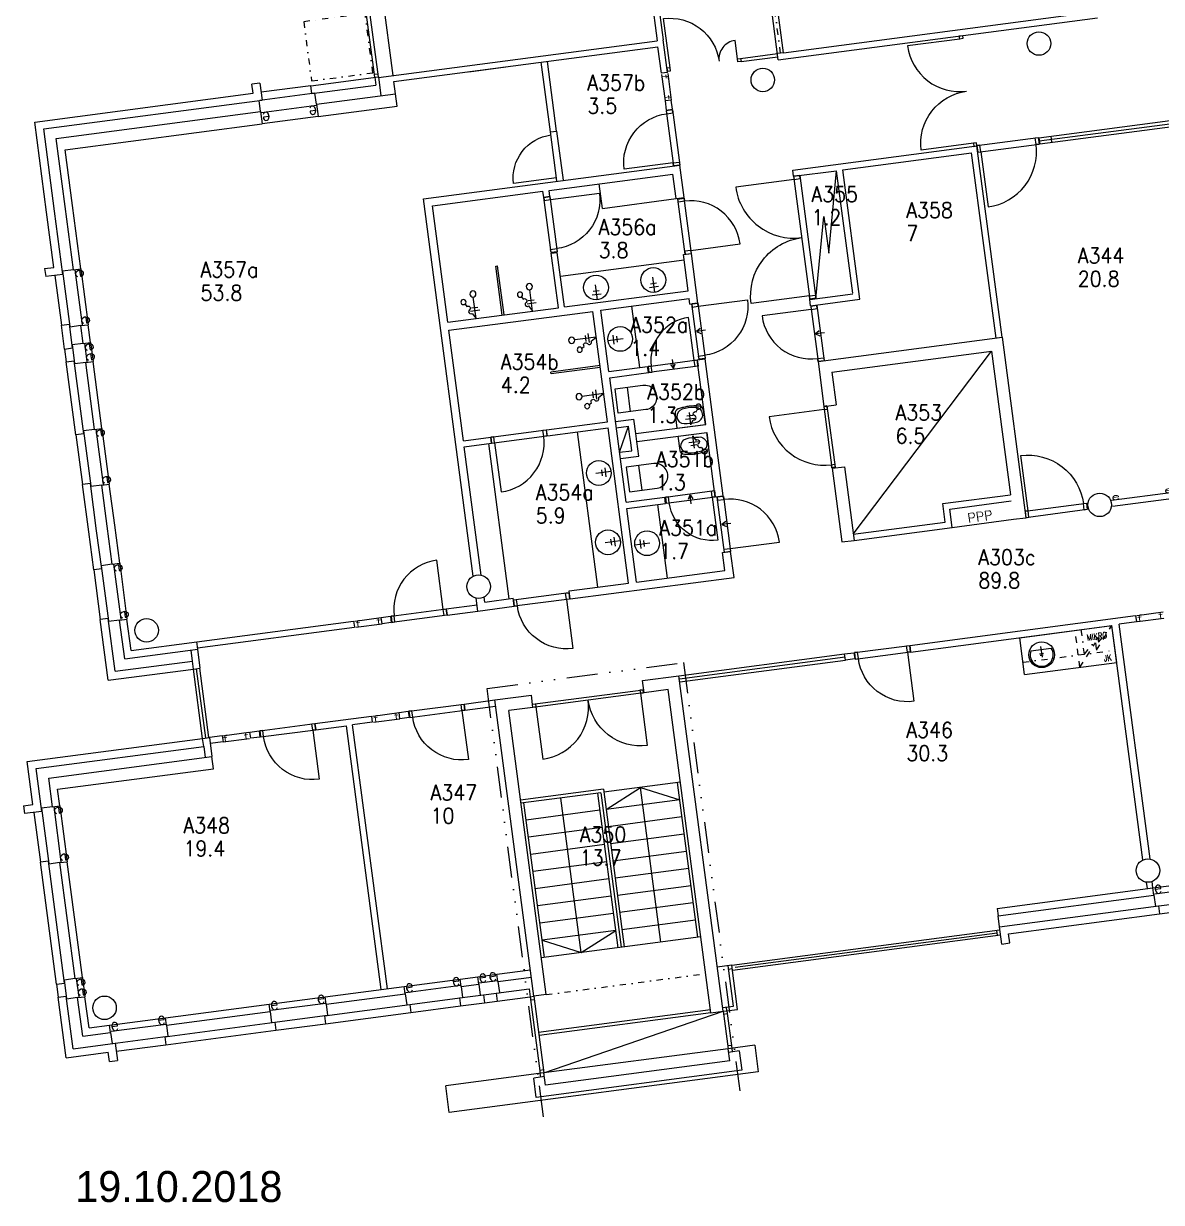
# Model space of a CAD drawing. Extents: x 9164 to 122974, y 9874 to 72490.
# Drawn here: x 9164 to 27545, y 9874 to 28926 of the extents above; entities that cross this region are included whole.
import ezdxf
from ezdxf.enums import TextEntityAlignment as Align

# ---------------------------------------------------------------- set-up
doc = ezdxf.new("R2010")
doc.units = 0
doc.header["$LTSCALE"] = 100
doc.header["$MEASUREMENT"] = 0
for name, pattern in [('KL', [2, 1, -1]), ('PALOALUE', [13, 5, -2, 0, -2, 0, -2, 0, -2]), ('PKL', [3, 1, -1, 0, -1])]:
    doc.linetypes.add(name, pattern=pattern)
doc.layers.get('0').update_dxf_attribs({"linetype": 'CONTINUOUS'})
for name, color, linetype in [('ART1100T0', 7, 'CONTINUOUS'), ('ART1100T3', 7, 'CONTINUOUS'), ('ART1100TB', 7, 'CONTINUOUS'), ('FM_I', 7, 'CONTINUOUS'), ('M00402', 7, 'CONTINUOUS'), ('M06001', 7, 'CONTINUOUS'), ('M06037', 8, 'CONTINUOUS'), ('M06041', 8, 'CONTINUOUS'), ('M06051', 3, 'CONTINUOUS'), ('M06080', 7, 'CONTINUOUS'), ('M06081', 8, 'CONTINUOUS'), ('PALOOS', 1, 'PALOALUE')]:
    doc.layers.add(name, color=color, linetype=linetype)
doc.styles.add('FISO', font='fiso.shx', dxfattribs={"height": 200})
doc.styles.add('S', font='ROMANS.shx', dxfattribs={"width": 0.8})
doc.styles.get("Standard").update_dxf_attribs({"font": 'simplex.shx'})

# ---------------------------------------------------------------- blocks, each defined once
blk = doc.blocks.new('AIOA_SAVE1')
at = {"color": 0, "linetype": 'ByBlock'}
for p, q in [((0, 0), (200, 0)), ((100, 75), (100, -75)), ((150, 50), (150, -50))]:
    blk.add_line(p, q, dxfattribs=at)
blk = doc.blocks.new('AIOA_SAVS1')
at = {"color": 0, "linetype": 'ByBlock'}
blk.add_lwpolyline([(0, 0), (75, -43, 1), (136, -78, -1), (198, -113), (238, -137, 1.000186), (310, -178, 1.000186), (238, -137)], format="xyb", dxfattribs=at)
blk.add_blockref('AIOA_SAVE1', (0, 0), dxfattribs=at)
blk = doc.blocks.new('AIOA_PA11151S')
at = {"color": 0, "linetype": 'ByBlock'}
for points in [[(0, -235), (233.504465, -230.487788, 0.350048), (305.602562, -170.874783, 0.111918), (306.134213, 170.656116, 0.350852), (233.992412, 230.479271), (0, 235)], [(293.550693, -198.63324, 0.875156), (315.531406, -119.392701, 0.094764), (306.134213, 170.656116, 0.350852), (233.992412, 230.479271), (0, 235), (0, -235), (233.504465, -230.487788, 0.23958)], [(58.106337, 107.884253, 0.074902), (57.037671, -92.42681, 0.996701), (292.962329, -92.42681, 0.074902), (291.893663, 107.884253, 0.873578)]]:
    blk.add_lwpolyline(points, format="xyb", close=True, dxfattribs=at)
blk.add_blockref('AIOA_SAVS1', (25, 0), dxfattribs=at)
for tag, p, flags in [('VARKDI', (25, 100), 8), ('VARNRO', (25, 0), 9), ('VARYLE', (25, -100), 9)]:
    blk.add_attdef(tag, p, '', height=75, dxfattribs=dict(at, flags=flags))
blk = doc.blocks.new('AIOA_SASS1')
at = {"color": 0, "linetype": 'ByBlock'}
for p, q in [((125, 75), (125, -75)), ((175, 50), (175, -50))]:
    blk.add_line(p, q, dxfattribs=at)
blk.add_lwpolyline([(255, -147), (214, -124, 1), (153, -88, -1), (92, -53), (0, 0), (350, 0)], format="xyb", dxfattribs=at)
for centre, radius in [((400, 0), 50), ((400, 0), 50), ((291, -168), 41.5), ((291, -168), 41.5)]:
    blk.add_circle(centre, radius, dxfattribs=at)
for tag, p, flags in [('VARKDI', (75, 100), 8), ('VARNRO', (75, 0), 9), ('VARYLE', (75, -100), 9)]:
    blk.add_attdef(tag, p, '', height=75, dxfattribs=dict(at, flags=flags))
blk = doc.blocks.new('AIOA_SAWC1')
at = {"color": 0, "linetype": 'ByBlock'}
blk.add_line((250, -200), (250, 200), dxfattribs=at)
blk.add_lwpolyline([(50, 200), (500, 200, -1), (500, -200), (50, -200)], format="xyb", close=True, dxfattribs=at)
blk.add_lwpolyline([(50, 200), (500, 200, -1), (500, -200), (50, -200)], format="xyb", close=True, dxfattribs=at)
for tag, p, flags in [('VARKDI', (100, -50), 8), ('VARNRO', (100, -150), 9), ('VARYLE', (100, -250), 9)]:
    blk.add_attdef(tag, p, '', height=75, dxfattribs=dict(at, flags=flags))
blk = doc.blocks.new('AIOA_IKK-C')
at = {"layer": 'M06041', "linetype": 'ByBlock'}
for p, q in [((0, 0), (1000, 0)), ((0, -100), (1000, -100))]:
    blk.add_line(p, q, dxfattribs=at)
at = {"layer": 'M06041', "flags": 8}
blk.add_attdef('E', (0, 0), '', height=100, dxfattribs=at)
blk.add_attdef('E', text='', height=100, dxfattribs=at).set_placement((500, 0), align=Align.CENTER)
blk.add_attdef('E', text='', height=100, dxfattribs=at).set_placement((1000, 0), align=Align.RIGHT)
at = {"layer": 'M06051', "width": 0.9, "flags": 8}
for p in [(50, 0), (950, 0)]:
    blk.add_attdef('SARANA', text='', height=50, dxfattribs=at).set_placement(p, align=Align.MIDDLE)
at = {"layer": 'M06051', "width": 0.9}
for tag, p, flags in [('IKKKDI', (50, -700), 8), ('IKKNRO', (50, -850), 8), ('IKKYLE', (50, -1000), 9)]:
    blk.add_attdef(tag, p, '', height=125, dxfattribs=dict(at, flags=flags))
blk = doc.blocks.new('AIOA_IKK-B')
at = {"layer": 'M06041', "linetype": 'ByBlock'}
for p, q in [((0, 100), (1000, 100)), ((0, 0), (1000, 0))]:
    blk.add_line(p, q, dxfattribs=at)
at = {"layer": 'M06041', "flags": 8}
blk.add_attdef('F', (0, 0), '', height=100, dxfattribs=at)
blk.add_attdef('F', text='', height=100, dxfattribs=at).set_placement((500, 0), align=Align.CENTER)
blk.add_attdef('F', text='', height=100, dxfattribs=at).set_placement((1000, 0), align=Align.RIGHT)
at = {"layer": 'M06051', "width": 0.9}
for tag, p, flags in [('IKKYLE', (50, 875), 9), ('IKKNRO', (50, 725), 8), ('IKKKDI', (50, 575), 8)]:
    blk.add_attdef(tag, p, '', height=125, dxfattribs=dict(at, flags=flags))
at = {"layer": 'M06051', "width": 0.9, "flags": 8}
for p in [(50, 0), (950, 0)]:
    blk.add_attdef('SARANA', text='', height=50, dxfattribs=at).set_placement(p, align=Align.MIDDLE)
blk = doc.blocks.new('LAPA')
at = {"color": 0, "linetype": 'ByBlock'}
for p, q in [((-199, -23), (46, 9)), ((-120, 63), (-100, -85)), ((-61, 46), (-48, -53))]:
    blk.add_line(p, q, dxfattribs=at)
blk.add_circle((0, 0), 200, dxfattribs=at)
blk = doc.blocks.new('AIOA_HUONE')
at = {"layer": 'ART1100T0', "width": 0.9}
blk.add_attdef('HNENUM', (56, 73), '', height=250, dxfattribs=at)
at = {"layer": 'ART1100T3', "width": 0.9}
blk.add_attdef('HNEALA', (56, -302), '', height=250, dxfattribs=at)

msp = doc.modelspace()

# ---------------------------------------------------------------- linework, layer by layer
at = {"layer": 'M00402'}
for p, q in [((22567, 20673), (24800, 23630)), ((18791, 21997), (18938, 22420)), ((24166, 20783), (25157, 20914)), ((17570, 11967), (20465, 12963))]:
    msp.add_line(p, q, dxfattribs=at)
msp.add_lwpolyline([(21965, 24477), (22092, 25810), (22170, 25215), (22297, 26548)], dxfattribs=at)
at = {"layer": 'M06001'}
for p, q in [((19268, 29639), (19399, 28648)), ((19367, 29653), (19498, 28661)), ((21441, 28453), (21299, 29539)), ((21355, 28341), (21199, 29526)), ((21355, 28341), (26511, 29020)), ((21441, 28453), (26250, 29086)), ((14897, 28055), (19399, 28648)), ((19567, 28136), (19498, 28661)), ((15148, 27988), (19412, 28549)), ((19468, 28123), (19412, 28549)), ((21441, 28453), (21342, 28440)), ((17676, 27176), (17528, 28301)), ((17775, 27189), (17627, 28314)), ((13805, 27922), (14896, 28065)), ((14837, 28058), (14854, 27929)), ((14896, 28065), (14937, 27758)), ((19567, 28136), (19468, 28123)), ((12983, 27965), (12854, 27948)), ((12874, 27799), (12854, 27948)), ((12983, 27965), (13019, 27687)), ((13822, 27793), (13805, 27922)), ((13822, 27793), (14854, 27929)), ((15174, 27789), (15148, 27988)), ((9344, 27334), (12874, 27799)), ((9490, 27223), (13019, 27687)), ((12993, 27502), (12970, 27681)), ((13896, 27621), (13872, 27799)), ((13896, 27621), (15174, 27789)), ((9692, 27068), (12993, 27502)), ((12993, 27502), (13019, 27304)), ((13896, 27621), (13922, 27423)), ((17676, 27176), (17775, 27189)), ((21590, 26556), (24565, 26948)), ((24972, 23855), (24565, 26948)), ((22397, 26562), (24479, 26836)), ((24873, 23841), (24479, 26836)), ((15625, 26094), (19764, 26639)), ((17654, 26230), (19652, 26493)), ((19704, 26096), (19652, 26493)), ((19833, 26113), (19764, 26639)), ((21603, 26457), (21590, 26556)), ((21603, 26457), (22297, 26548)), ((22558, 24566), (22297, 26548)), ((22672, 24470), (22397, 26562)), ((15771, 25982), (17555, 26217)), ((17568, 26117), (17555, 26217)), ((17568, 26117), (17667, 26131)), ((17667, 26131), (17654, 26230)), ((19704, 26096), (19833, 26113)), ((16428, 19995), (15625, 26094)), ((16019, 24098), (15771, 25982)), ((9799, 24873), (9665, 25894)), ((17687, 25215), (17786, 25228)), ((17803, 24333), (17687, 25215)), ((17902, 24346), (17786, 25228)), ((19823, 25194), (19952, 25211)), ((19900, 24609), (19823, 25194)), ((20058, 24408), (19952, 25211)), ((9505, 24965), (9653, 24985)), ((9505, 24965), (9522, 24836)), ((9971, 24946), (10090, 24962)), ((9799, 24873), (9522, 24836)), ((9971, 24946), (9793, 24922)), ((17902, 24346), (19900, 24609)), ((18489, 24292), (19917, 24480)), ((19929, 24391), (19917, 24480)), ((19929, 24391), (20058, 24408)), ((21866, 24464), (22560, 24556)), ((21879, 24365), (21866, 24464)), ((21879, 24365), (22672, 24470)), ((16019, 24098), (17803, 24333)), ((16035, 23969), (18360, 24275)), ((18595, 22491), (18360, 24275)), ((18620, 23301), (18489, 24292)), ((9776, 24053), (9905, 24070)), ((9827, 23666), (9776, 24053)), ((9956, 23683), (9905, 24070)), ((10090, 24044), (9911, 24020)), ((10090, 24044), (10209, 24059)), ((10128, 23756), (10090, 24044)), ((10247, 23772), (10209, 24059)), ((16270, 22184), (16035, 23969)), ((21998, 23463), (24972, 23855)), ((24972, 23855), (25356, 20940)), ((9827, 23666), (9956, 23683)), ((10128, 23756), (9949, 23733)), ((10128, 23756), (10247, 23772)), ((22222, 23291), (24800, 23630)), ((24800, 23630), (25105, 21310)), ((9854, 23458), (9983, 23475)), ((10010, 22278), (9854, 23458)), ((10139, 22295), (9983, 23475)), ((10168, 23449), (9990, 23425)), ((10168, 23449), (10287, 23464)), ((10310, 22368), (10168, 23449)), ((10429, 22384), (10287, 23464)), ((20048, 23489), (20176, 23506)), ((20185, 22448), (20048, 23489)), ((20467, 21295), (20176, 23506)), ((21998, 23463), (22093, 22739)), ((18620, 23301), (19244, 23383)), ((18633, 23202), (19258, 23284)), ((19258, 23284), (19244, 23383)), ((22222, 23291), (22291, 22765)), ((18898, 21189), (18633, 23202)), ((22093, 22739), (22291, 22765)), ((17614, 22361), (18595, 22491)), ((18726, 22493), (19024, 22532)), ((10139, 22295), (10010, 22278)), ((10310, 22368), (10132, 22345)), ((10310, 22368), (10429, 22384)), ((17627, 22262), (17614, 22361)), ((17627, 22262), (18608, 22391)), ((18939, 19883), (18608, 22391)), ((18739, 22393), (18938, 22420)), ((19054, 22299), (20185, 22448)), ((19071, 22170), (19054, 22299)), ((19071, 22170), (20202, 22319)), ((20339, 21278), (20202, 22319)), ((16270, 22184), (16712, 22243)), ((16283, 22085), (16725, 22143)), ((16725, 22143), (16712, 22243)), ((16556, 20012), (16283, 22085)), ((18791, 21997), (18990, 22023)), ((18805, 21898), (19102, 21937)), ((22225, 21738), (22423, 21764)), ((22225, 21738), (22381, 20548)), ((22423, 21764), (22580, 20574)), ((10244, 21492), (10115, 21475)), ((10429, 21466), (10251, 21442)), ((10429, 21466), (10548, 21482)), ((18898, 21189), (18897, 21192)), ((18898, 21189), (19522, 21271)), ((18911, 21090), (19536, 21172)), ((19536, 21172), (19522, 21271)), ((20339, 21278), (20467, 21295)), ((24015, 21167), (25105, 21310)), ((24054, 20869), (24015, 21167)), ((24127, 21080), (25118, 21211)), ((19068, 19900), (18911, 21090)), ((24166, 20783), (24127, 21080)), ((22567, 20673), (24054, 20869)), ((22580, 20574), (24166, 20783)), ((25157, 20914), (25356, 20940)), ((20457, 20375), (20586, 20392)), ((20641, 19976), (20586, 20392)), ((22381, 20548), (22580, 20574)), ((10598, 20187), (10717, 20203)), ((20495, 20088), (20457, 20375)), ((10426, 20114), (10297, 20097)), ((10598, 20187), (10419, 20163)), ((19068, 19900), (20495, 20088)), ((17977, 19756), (18939, 19883)), ((17994, 19628), (20641, 19976)), ((16502, 19431), (16474, 19641)), ((16614, 19577), (16603, 19658)), ((16614, 19577), (17075, 19638)), ((17092, 19509), (17075, 19638)), ((17994, 19628), (17977, 19756)), ((15993, 19465), (16489, 19530)), ((16006, 19366), (15993, 19465)), ((16502, 19431), (17092, 19509)), ((10531, 19311), (10403, 19294)), ((10532, 18312), (10403, 19294)), ((10644, 18458), (10531, 19311)), ((10716, 19285), (10538, 19261)), ((10716, 19285), (10835, 19300)), ((10799, 18660), (10716, 19285)), ((10902, 18795), (10835, 19300)), ((11963, 18934), (14496, 19268)), ((14496, 19268), (14509, 19169)), ((16006, 19366), (16502, 19431)), ((23479, 18877), (27127, 19357)), ((27140, 19258), (26863, 19222)), ((27127, 19357), (27140, 19258)), ((11976, 18835), (14509, 19169)), ((23493, 18768), (26745, 19196)), ((27243, 15412), (26745, 19196)), ((27362, 15428), (26863, 19222)), ((10902, 18795), (11963, 18934)), ((11978, 18815), (11963, 18934)), ((23493, 18768), (23479, 18877)), ((10799, 18660), (11978, 18815)), ((11893, 18623), (11869, 18801)), ((12019, 18508), (11978, 18815)), ((10532, 18312), (11910, 18494)), ((10644, 18458), (11893, 18623)), ((11910, 18494), (11893, 18623)), ((11910, 18494), (12019, 18508)), ((19161, 18309), (19751, 18386)), ((19187, 18110), (19161, 18309)), ((20465, 12963), (19751, 18386)), ((19579, 18162), (19187, 18110)), ((20267, 12937), (19579, 18162)), ((16281, 17929), (16777, 17995)), ((16294, 17830), (16281, 17929)), ((16777, 17995), (17367, 18072)), ((17407, 13206), (16777, 17995)), ((17393, 17874), (17367, 18072)), ((13872, 17612), (14784, 17732)), ((14784, 17732), (14797, 17633)), ((16294, 17830), (16790, 17896)), ((17393, 17874), (17001, 17822)), ((17605, 13232), (17001, 17822)), ((13885, 17513), (13872, 17612)), ((13885, 17513), (14380, 17578)), ((14942, 13315), (14380, 17578)), ((14797, 17633), (14480, 17591)), ((15041, 13328), (14480, 17591)), ((9222, 17000), (12057, 17373)), ((12057, 17373), (12166, 17388)), ((12074, 17244), (12057, 17373)), ((12375, 17415), (12166, 17388)), ((12166, 17388), (12207, 17080)), ((12375, 17415), (12388, 17316)), ((9368, 16888), (12074, 17244)), ((12074, 17244), (12098, 17066)), ((12388, 17316), (12179, 17289)), ((9313, 16306), (9222, 17000)), ((9570, 16733), (12207, 17080)), ((12233, 16882), (12207, 17080)), ((9459, 16194), (9368, 16888)), ((9715, 16551), (12233, 16882)), ((9631, 16267), (9570, 16733)), ((9750, 16283), (9715, 16551)), ((9164, 16286), (9313, 16306)), ((9164, 16286), (9181, 16158)), ((9459, 16194), (9181, 16158)), ((9631, 16267), (9453, 16244)), ((9631, 16267), (9750, 16283)), ((9565, 15391), (9436, 15374)), ((9696, 13401), (9436, 15374)), ((9825, 13418), (9565, 15391)), ((9750, 15365), (9571, 15341)), ((9750, 15365), (9869, 15381)), ((9996, 13491), (9750, 15365)), ((10115, 13507), (9869, 15381)), ((27409, 14957), (27395, 15061)), ((24891, 14625), (27409, 14957)), ((27320, 14945), (27306, 15049)), ((27425, 14838), (27409, 14957)), ((24907, 14506), (27425, 14838)), ((27425, 14838), (27448, 14659)), ((24891, 14625), (24907, 14506)), ((24930, 14328), (24907, 14506)), ((24930, 14328), (27498, 14666)), ((25076, 14216), (27515, 14537)), ((27498, 14666), (27515, 14537)), ((24967, 14050), (24930, 14328)), ((25095, 14067), (25076, 14216)), ((24967, 14050), (25095, 14067)), ((16811, 13561), (17351, 13632)), ((16826, 13442), (16811, 13561)), ((20604, 13708), (20371, 13677)), ((20631, 13045), (20544, 13700)), ((20612, 13648), (20552, 13640)), ((20698, 12994), (20604, 13708)), ((9696, 13401), (9825, 13418)), ((9996, 13491), (9818, 13468)), ((9996, 13491), (10115, 13507)), ((14035, 13196), (15314, 13364)), ((15329, 13245), (15314, 13364)), ((16216, 13483), (16503, 13521)), ((16231, 13364), (16216, 13483)), ((16231, 13364), (16519, 13402)), ((16231, 13364), (16255, 13185)), ((16519, 13402), (16503, 13521)), ((16519, 13402), (16542, 13223)), ((16826, 13442), (17367, 13513)), ((16826, 13442), (16850, 13264)), ((9723, 13193), (9852, 13210)), ((9852, 12211), (9723, 13193)), ((9964, 12357), (9852, 13210)), ((10037, 13184), (9858, 13160)), ((10037, 13184), (10156, 13199)), ((10119, 12559), (10037, 13184)), ((10222, 12694), (10156, 13199)), ((14050, 13077), (14035, 13196)), ((14050, 13077), (15329, 13245)), ((15329, 13245), (15353, 13067)), ((16205, 13179), (16592, 13230)), ((16205, 13179), (16222, 13050)), ((16592, 13230), (16609, 13101)), ((16800, 13257), (17331, 13327)), ((16800, 13257), (16817, 13128)), ((16817, 13128), (17348, 13198)), ((17331, 13327), (17348, 13198)), ((17348, 13198), (17407, 13206)), ((17605, 13232), (17407, 13206)), ((11457, 12856), (13132, 13077)), ((11472, 12737), (13148, 12958)), ((13148, 12958), (13132, 13077)), ((13148, 12958), (13172, 12779)), ((14024, 12892), (15402, 13073)), ((14050, 13077), (14074, 12898)), ((15402, 13073), (15419, 12944)), ((16222, 13050), (16609, 13101)), ((20267, 12937), (20465, 12963)), ((20457, 13023), (20631, 13045)), ((20465, 12963), (20698, 12994)), ((20524, 12971), (20517, 13030)), ((11446, 12552), (13221, 12786)), ((11472, 12737), (11457, 12856)), ((13221, 12786), (13238, 12657)), ((14024, 12892), (14041, 12763)), ((14041, 12763), (15419, 12944)), ((10119, 12559), (10570, 12619)), ((10222, 12694), (10555, 12738)), ((10570, 12619), (10555, 12738)), ((10570, 12619), (10594, 12440)), ((11463, 12423), (13238, 12657)), ((11472, 12737), (11496, 12559)), ((9964, 12357), (10643, 12447)), ((10643, 12447), (10680, 12169)), ((11446, 12552), (11463, 12423)), ((20976, 12415), (20545, 12358)), ((20976, 12415), (21033, 11984)), ((9852, 12211), (10531, 12301)), ((10551, 12152), (10531, 12301)), ((20545, 12358), (17570, 11967)), ((20571, 12160), (20545, 12358)), ((20726, 12322), (20552, 12299)), ((20604, 12366), (20612, 12307)), ((20726, 12322), (20767, 12009)), ((10551, 12152), (10680, 12169)), ((20767, 12009), (17446, 11572)), ((20571, 12160), (17596, 11768)), ((17570, 11967), (15984, 11758)), ((21033, 11984), (16041, 11327)), ((17578, 11907), (17405, 11884)), ((17446, 11572), (17405, 11884)), ((17519, 11899), (17511, 11959)), ((17596, 11768), (17570, 11967)), ((16041, 11327), (15984, 11758))]:
    msp.add_line(p, q, dxfattribs=at)
for points in [[(13922, 27423), (15201, 27591), (15174, 27789)], [(9653, 24985), (9536, 25877), (9344, 27334)], [(10090, 24962), (9956, 25983), (9837, 26885), (13019, 27304)], [(9665, 25894), (9490, 27223)], [(9971, 24946), (9837, 25967), (9692, 27068)], [(19054, 22299), (19054, 22299), (19024, 22532)], [(18990, 22023), (18972, 22157), (18955, 22286), (18938, 22420)], [(19102, 21937), (19071, 22170)], [(10297, 20097), (10216, 20712), (10115, 21475)], [(10345, 20729), (10244, 21492)], [(10598, 20187), (10517, 20802), (10429, 21466)], [(10717, 20203), (10636, 20817), (10548, 21482)], [(10426, 20114), (10345, 20729)]]:
    msp.add_lwpolyline(points, dxfattribs=at)
for centre in [(25567, 28603), (21106, 28015), (26549, 21147), (16515, 19826), (11152, 19120), (27327, 15238), (10472, 13019)]:
    msp.add_circle(centre, 190, dxfattribs=at)
at = {"layer": 'M06037'}
for p, q in [((19776, 16665), (18537, 16502)), ((19460, 14081), (19131, 16580)), ((20055, 14160), (19726, 16658)), ((18530, 16551), (17192, 16375)), ((18487, 16495), (17198, 16325)), ((18172, 13912), (17843, 16410)), ((18437, 16489), (18766, 13990)), ((18487, 16495), (18816, 13997)), ((18530, 16551), (18866, 14003)), ((17577, 13833), (17248, 16332)), ((18474, 16211), (17284, 16054)), ((19763, 16381), (18573, 16224)), ((19799, 16103), (18610, 15946)), ((18511, 15933), (17321, 15777)), ((19836, 15825), (18646, 15669)), ((18547, 15656), (17357, 15499)), ((19873, 15548), (18683, 15391)), ((18584, 15378), (17394, 15222)), ((19909, 15270), (18719, 15114)), ((18620, 15101), (17430, 14944)), ((19946, 14993), (18756, 14836)), ((18657, 14823), (17467, 14666)), ((19982, 14715), (18792, 14558)), ((18693, 14545), (17504, 14389)), ((20019, 14437), (18829, 14281)), ((20105, 14166), (17527, 13827)), ((18730, 14268), (17540, 14111)), ((20260, 12987), (17484, 12621)), ((20267, 12937), (17491, 12571))]:
    msp.add_line(p, q, dxfattribs=at)
for points in [[(18573, 16224), (19131, 16580), (19763, 16381)], [(17540, 14111), (18172, 13912), (18730, 14268)]]:
    msp.add_lwpolyline(points, dxfattribs=at)
at = {"layer": 'M06041'}
for p, q in [((14837, 28058), (11479, 53559)), ((14896, 28065), (11539, 53567)), ((15135, 28087), (11777, 53599)), ((20747, 28362), (21342, 28440)), ((20754, 28312), (21349, 28390)), ((14830, 28107), (14890, 28115)), ((13805, 27922), (13002, 27816)), ((25566, 27080), (31663, 27882)), ((25573, 27030), (31620, 27826)), ((25579, 26980), (31577, 27770)), ((13922, 27423), (13019, 27304)), ((25777, 27007), (25764, 27106)), ((10090, 24962), (10209, 24059)), ((9670, 24856), (9776, 24053)), ((9827, 23666), (9854, 23458)), ((10247, 23772), (10287, 23464)), ((10429, 22384), (10548, 21482)), ((10010, 22278), (10115, 21475)), ((10717, 20203), (10835, 19300)), ((10297, 20097), (10403, 19294)), ((19751, 18386), (22428, 18739)), ((19758, 18337), (22434, 18689)), ((12057, 17373), (11910, 18494)), ((12107, 17380), (11959, 18500)), ((12157, 17386), (12009, 18507)), ((19764, 18287), (22441, 18640)), ((9750, 16283), (9869, 15381)), ((9330, 16177), (9436, 15374)), ((27409, 14957), (28311, 15075)), ((27515, 14537), (28318, 14642)), ((20604, 13708), (24937, 14278)), ((20614, 13628), (24947, 14199)), ((20659, 13674), (24892, 14232)), ((24897, 14192), (24887, 14271)), ((16503, 13521), (16811, 13561)), ((9696, 13401), (9723, 13193)), ((10115, 13507), (10156, 13199)), ((15314, 13364), (16216, 13483)), ((13132, 13077), (14035, 13196)), ((17348, 13198), (17511, 11959)), ((17354, 13149), (17414, 13156)), ((17407, 13206), (17570, 11967)), ((15419, 12944), (16222, 13050)), ((16609, 13101), (16817, 13128)), ((20465, 12963), (20545, 12358)), ((20524, 12971), (20604, 12366)), ((10555, 12738), (11457, 12856)), ((20531, 12921), (20471, 12913)), ((13238, 12657), (14041, 12763)), ((10660, 12318), (11463, 12423)), ((20538, 12408), (20598, 12416)), ((17564, 12016), (17504, 12008))]:
    msp.add_line(p, q, dxfattribs=at)
at = {"layer": 'M06041', "linetype": 'PKL'}
for p, q in [((21392, 28447), (21249, 29532)), ((17605, 13232), (20183, 13571))]:
    msp.add_line(p, q, dxfattribs=at)
msp.add_lwpolyline([(14681, 29086), (13690, 28956), (13816, 27999), (14807, 28129)], close=True, dxfattribs=at)
at = {"layer": 'M06041'}
msp.add_lwpolyline([(25566, 27080), (25579, 26980)], dxfattribs=at)
at = {"layer": 'M06051', "linetype": 'ByBlock'}
for p, q in [((24280, 28726), (24330, 28732)), ((24280, 28726), (24330, 28732)), ((24287, 28676), (24280, 28726)), ((24336, 28683), (24287, 28676)), ((24330, 28732), (24336, 28683)), ((19607, 28212), (19558, 28205)), ((19558, 28205), (19564, 28155)), ((19558, 28205), (19564, 28155)), ((19614, 28162), (19607, 28212)), ((20698, 28355), (20747, 28362)), ((20704, 28306), (20698, 28355)), ((20754, 28312), (20704, 28306)), ((20747, 28362), (20754, 28312)), ((20747, 28362), (20754, 28312)), ((19564, 28155), (19614, 28162)), ((19547, 27518), (19665, 26625)), ((19646, 27531), (19764, 26639)), ((17780, 26382), (17676, 27176)), ((17775, 27189), (17880, 26395)), ((24564, 26953), (25555, 27083)), ((25506, 27077), (25555, 27083)), ((25520, 26973), (25506, 27077)), ((25555, 27083), (25569, 26979)), ((24558, 26997), (24509, 26991)), ((24509, 26991), (24515, 26941)), ((24515, 26941), (24565, 26948)), ((24515, 26941), (24565, 26948)), ((24565, 26948), (24558, 26997)), ((24614, 26959), (24564, 26953)), ((24564, 26953), (24578, 26849)), ((24578, 26849), (25569, 26979)), ((24627, 26855), (24614, 26959)), ((25569, 26979), (25520, 26973)), ((24578, 26849), (24627, 26855)), ((21603, 26457), (21864, 24474)), ((21703, 26470), (21964, 24487)), ((17686, 25225), (17568, 26117)), ((17667, 26131), (17785, 25238)), ((19952, 25211), (19834, 26103)), ((19853, 25198), (19735, 26090)), ((20076, 23502), (19958, 24395)), ((20058, 24408), (20175, 23515)), ((21880, 24355), (21998, 23463)), ((21979, 24368), (22097, 23476)), ((19254, 23384), (20048, 23489)), ((20061, 23389), (19267, 23285)), ((22142, 22746), (22093, 22739)), ((22093, 22739), (22223, 21748)), ((22093, 22739), (22099, 22690)), ((22099, 22690), (22149, 22696)), ((22142, 22746), (22273, 21754)), ((22149, 22696), (22142, 22746)), ((16712, 22243), (17604, 22360)), ((16725, 22143), (17617, 22261)), ((22217, 21797), (22266, 21804)), ((22223, 21748), (22217, 21797)), ((22273, 21754), (22223, 21748)), ((22266, 21804), (22273, 21754)), ((19532, 21272), (20326, 21377)), ((19545, 21173), (20339, 21278)), ((20487, 20379), (20370, 21272)), ((20469, 21285), (20586, 20392)), ((25342, 21044), (26333, 21174)), ((26284, 21168), (26333, 21174)), ((26298, 21064), (26284, 21168)), ((26333, 21174), (26347, 21070)), ((25392, 21050), (25342, 21044)), ((25342, 21044), (25356, 20940)), ((26347, 21070), (25356, 20940)), ((25405, 20946), (25392, 21050)), ((26347, 21070), (26298, 21064)), ((25356, 20940), (25405, 20946)), ((17971, 19725), (17079, 19608)), ((17984, 19626), (17092, 19509)), ((15101, 19347), (15993, 19465)), ((16006, 19366), (15114, 19248)), ((22587, 18760), (23479, 18877)), ((23429, 18871), (23479, 18877)), ((23443, 18766), (23429, 18871)), ((23479, 18877), (23493, 18773)), ((22636, 18766), (22587, 18760)), ((22587, 18760), (22600, 18655)), ((22600, 18655), (23493, 18773)), ((22650, 18662), (22636, 18766)), ((23493, 18773), (23443, 18766)), ((22600, 18655), (22650, 18662)), ((17386, 17924), (19171, 18159)), ((19177, 18109), (17393, 17874)), ((19171, 18159), (19121, 18152)), ((19121, 18152), (19128, 18102)), ((19128, 18102), (19177, 18109)), ((19177, 18109), (19171, 18159)), ((15389, 17812), (16281, 17929)), ((17386, 17924), (17436, 17930)), ((17393, 17874), (17386, 17924)), ((17436, 17930), (17442, 17881)), ((15402, 17713), (16294, 17830)), ((17442, 17881), (17393, 17874)), ((12979, 17495), (13872, 17612)), ((12992, 17396), (13885, 17513))]:
    msp.add_line(p, q, dxfattribs=at)
at = {"layer": 'M06051'}
for p, q in [((19626, 27689), (19526, 27676)), ((19526, 27676), (19546, 27528)), ((19645, 27541), (19626, 27689)), ((19546, 27528), (19645, 27541)), ((20095, 24000), (20033, 23951)), ((20178, 23970), (20033, 23951)), ((20033, 23951), (20106, 23919)), ((22017, 23960), (21955, 23911)), ((22100, 23930), (21955, 23911)), ((21955, 23911), (22027, 23880)), ((19643, 23498), (19662, 23353)), ((19617, 23416), (19662, 23353)), ((19662, 23353), (19689, 23425)), ((19904, 21237), (19931, 21309)), ((19950, 21164), (19931, 21309)), ((19931, 21309), (19976, 21246)), ((20506, 20877), (20444, 20828)), ((20589, 20847), (20444, 20828)), ((20444, 20828), (20517, 20796)), ((14942, 19327), (15091, 19346)), ((14955, 19227), (14942, 19327)), ((15104, 19247), (14955, 19227)), ((15091, 19346), (15104, 19247)), ((22428, 18739), (22577, 18758)), ((22441, 18640), (22428, 18739)), ((22577, 18758), (22590, 18659)), ((22590, 18659), (22441, 18640)), ((15230, 17791), (15379, 17811)), ((15243, 17692), (15230, 17791)), ((15379, 17811), (15392, 17711)), ((15392, 17711), (15243, 17692)), ((12821, 17474), (12969, 17493)), ((12834, 17375), (12821, 17474)), ((12983, 17394), (12834, 17375)), ((12969, 17493), (12983, 17394))]:
    msp.add_line(p, q, dxfattribs=at)
at = {"layer": 'M06051', "linetype": 'ByBlock'}
for points in [[(19607, 28212), (19503, 29005, -0.414214), (20400, 28316, -0.671351)], [(20698, 28355), (20659, 28653, 0.414214), (20400, 28316, 0.671351)], [(24287, 28676), (23444, 28565, 0.414214), (24398, 27834, 0.671351)], [(24509, 26991), (23666, 26880, -0.414214), (24398, 27834, -0.671351)], [(19658, 26675), (18865, 26571, -0.414214), (19554, 27468, -0.671351)], [(17774, 26432), (17080, 26341, -0.414214), (17683, 27126, -0.671351)], [(24627, 26855), (24745, 25963, 0.414214), (25520, 26973, 0.671351)], [(21610, 26408), (20668, 26284, 0.414214), (21734, 25466, 0.671351)], [(17674, 26081), (18467, 26185, -0.414214), (17778, 25288, -0.671351)], [(19945, 25260), (20739, 25365, 0.414214), (19841, 26054, 0.671351)], [(21858, 24524), (20916, 24400, -0.414214), (21734, 25466, -0.671351)], [(20064, 24358), (20857, 24463, -0.414214), (20169, 23565, -0.671351)], [(21887, 24306), (21093, 24201, 0.414214), (21991, 23512, 0.671351)], [(19998, 23482), (19907, 24176, 0.414214), (19304, 23391, 0.671351)], [(22099, 22690), (21207, 22572, 0.414214), (22217, 21797, 0.671351)], [(16774, 22150), (16879, 21357, 0.414214), (17567, 22254, 0.671351)], [(25392, 21050), (25274, 21943, -0.414214), (26284, 21168, -0.671351)], [(20289, 21271), (20380, 20577, -0.414214), (19595, 21180, -0.671351)], [(20580, 20442), (21373, 20546, 0.414214), (20475, 21235, 0.671351)], [(15943, 19458), (15839, 20252, 0.414214), (15150, 19354, 0.671351)], [(17934, 19620), (18039, 18827, -0.414214), (17141, 19515, -0.671351)], [(23443, 18766), (23547, 17973, -0.414214), (22650, 18662, -0.671351)], [(19128, 18102), (19239, 17260, -0.414214), (18285, 17992, -0.671351)], [(17442, 17881), (17553, 17038, 0.414214), (18285, 17992, 0.671351)], [(16244, 17824), (16349, 17031, -0.414214), (15451, 17719, -0.671351)], [(13835, 17507), (13940, 16713, -0.414214), (13042, 17402, -0.671351)]]:
    msp.add_lwpolyline(points, format="xyb", dxfattribs=at)
for points in [[(19547, 27518), (19554, 27468), (19653, 27481), (19646, 27531)], [(19665, 26625), (19658, 26675), (19757, 26688), (19764, 26639)], [(21603, 26457), (21610, 26408), (21709, 26421), (21703, 26470)], [(17568, 26117), (17575, 26068), (17674, 26081), (17667, 26131)], [(19834, 26103), (19841, 26054), (19742, 26041), (19735, 26090)], [(17686, 25225), (17679, 25275), (17778, 25288), (17785, 25238)], [(19952, 25211), (19945, 25260), (19846, 25247), (19853, 25198)], [(19958, 24395), (19965, 24345), (20064, 24358), (20058, 24408)], [(21864, 24474), (21858, 24524), (21957, 24537), (21964, 24487)], [(21880, 24355), (21887, 24306), (21986, 24319), (21979, 24368)], [(20061, 23389), (20011, 23383), (19998, 23482), (20048, 23489)], [(20076, 23502), (20069, 23552), (20169, 23565), (20175, 23515)], [(21998, 23463), (21991, 23512), (22090, 23526), (22097, 23476)], [(19267, 23285), (19317, 23292), (19304, 23391), (19254, 23384)], [(17617, 22261), (17567, 22254), (17554, 22353), (17604, 22360)], [(16725, 22143), (16774, 22150), (16761, 22249), (16712, 22243)], [(20339, 21278), (20289, 21271), (20276, 21370), (20326, 21377)], [(19545, 21173), (19595, 21180), (19582, 21279), (19532, 21272)], [(20370, 21272), (20376, 21222), (20475, 21235), (20469, 21285)], [(20487, 20379), (20481, 20429), (20580, 20442), (20586, 20392)], [(17984, 19626), (17934, 19620), (17921, 19719), (17971, 19725)], [(16006, 19366), (15957, 19359), (15943, 19458), (15993, 19465)], [(17092, 19509), (17141, 19515), (17128, 19614), (17079, 19608)], [(15114, 19248), (15163, 19255), (15150, 19354), (15101, 19347)], [(16294, 17830), (16244, 17824), (16231, 17923), (16281, 17929)], [(15402, 17713), (15451, 17719), (15438, 17818), (15389, 17812)], [(13885, 17513), (13835, 17507), (13822, 17606), (13872, 17612)], [(12992, 17396), (13042, 17402), (13029, 17501), (12979, 17495)]]:
    msp.add_lwpolyline(points, close=True, dxfattribs=at)
at = {"layer": 'M06080'}
for p, q in [((16358, 28147), (16953, 28225)), ((18515, 25939), (18462, 26336)), ((18515, 25939), (19704, 26096)), ((17010, 19629), (16680, 22138)), ((25258, 19000), (26745, 19196)), ((26823, 18601), (26745, 19196)), ((25336, 18405), (25258, 19000)), ((25438, 18790), (25762, 18833)), ((25594, 18860), (25617, 18685)), ((25336, 18405), (26823, 18601))]:
    msp.add_line(p, q, dxfattribs=at)
at = {"layer": 'M06080', "linetype": 'KL'}
msp.add_line((26229, 18523), (26150, 19118), dxfattribs=at)
at = {"layer": 'M06080', "linetype": 'PKL'}
for p, q in [((26302, 18734), (26249, 19131)), ((26529, 18926), (26745, 19196)), ((26302, 18734), (26518, 19005)), ((26518, 19005), (26529, 18926)), ((25310, 18604), (26797, 18800))]:
    msp.add_line(p, q, dxfattribs=at)
at = {"layer": 'M06080', "linetype": 'KL'}
msp.add_lwpolyline([(26229, 18523), (26479, 18919), (26495, 18800), (26745, 19196)], dxfattribs=at)
at = {"layer": 'M06080'}
for points in [[(25575, 18740), (25609, 18745), (25642, 18749)], [(25588, 18716), (25612, 18719), (25636, 18722)]]:
    msp.add_lwpolyline(points, dxfattribs=at)
msp.add_circle((25611, 18725), 208, dxfattribs=at)
msp.add_arc((25611, 18725), 186, 159.41, 35.59, dxfattribs=at)
at = {"layer": 'M06081'}
for p, q in [((16792, 25007), (16821, 25011)), ((16896, 24213), (16792, 25007)), ((16926, 24217), (16821, 25011)), ((17837, 24842), (19835, 25105)), ((18985, 24357), (19116, 23366)), ((18476, 23398), (17683, 23293)), ((17687, 23264), (17683, 23293)), ((18480, 23368), (17687, 23264)), ((18443, 19818), (18113, 22326)), ((19407, 21155), (19563, 19965))]:
    msp.add_line(p, q, dxfattribs=at)
at = {"layer": 'PALOOS', "linetype": 'PALOALUE'}
msp.add_lwpolyline([(17562, 11260), (16651, 18180), (19824, 18598), (20735, 11677)], dxfattribs=at)

# ---------------------------------------------------------------- block references
at = {"layer": 'ART1100TB'}
for p, values in [((18216, 27772), {'HNENUM': 'A357b', 'HNEALA': '3.5'}), ((21836, 25971), {'HNENUM': 'A355', 'HNEALA': '1.2'}), ((23368, 25712), {'HNENUM': 'A358', 'HNEALA': '7'}), ((18398, 25439), {'HNENUM': 'A356a', 'HNEALA': '3.8'}), ((26138, 24978), {'HNENUM': 'A344', 'HNEALA': '20.8'}), ((11967, 24751), {'HNENUM': 'A357a', 'HNEALA': '53.8'}), ((18910, 23860), {'HNENUM': 'A352a', 'HNEALA': '1.4'}), ((16818, 23262), {'HNENUM': 'A354b', 'HNEALA': '4.2'}), ((19185, 22776), {'HNENUM': 'A352b', 'HNEALA': '1.3'}), ((23194, 22441), {'HNENUM': 'A353', 'HNEALA': '6.5'}), ((19324, 21688), {'HNENUM': 'A351b', 'HNEALA': '1.3'}), ((17382, 21151), {'HNENUM': 'A354a', 'HNEALA': '5.9'}), ((19377, 20577), {'HNENUM': 'A351a', 'HNEALA': '1.7'}), ((24532, 20104), {'HNENUM': 'A303c', 'HNEALA': '89.8'}), ((23369, 17311), {'HNENUM': 'A346', 'HNEALA': '30.3'}), ((15683, 16300), {'HNENUM': 'A347', 'HNEALA': '10'}), ((11691, 15770), {'HNENUM': 'A348', 'HNEALA': '19.4'}), ((18093, 15623), {'HNENUM': 'A350', 'HNEALA': '13.7'})]:
    msp.add_blockref('AIOA_HUONE', p, dxfattribs=at).add_auto_attribs(values)
at = {"layer": 'M06041'}
ref = msp.add_blockref('AIOA_IKK-B', (19470, 28103), dxfattribs=dict(at, xscale=0.43, zscale=0.43, rotation=277.5))
ref.add_attrib('F', 'f', dxfattribs={"height": 100, "rotation": 277.5, "width": 1.8, "flags": 2}).set_placement((19526, 27676), align=Align.RIGHT)
ref.add_attrib('F', 'f', (19470, 28103), dxfattribs={"height": 100, "rotation": 277.5, "width": 1.8, "flags": 2})
ref.add_attrib('F', 'f', dxfattribs={"height": 0.18, "rotation": 277.5, "width": 2.7, "flags": 2}).set_placement((19526, 27676), align=Align.CENTER)
ref = msp.add_blockref('AIOA_IKK-C', (13898, 27601), dxfattribs=dict(at, xscale=0.9, yscale=2, zscale=0.9, rotation=187.5))
ref.add_attrib('E', 'e', dxfattribs={"height": 200, "rotation": 187.5, "width": 0.9, "flags": 2}).set_placement((13006, 27484), align=Align.RIGHT)
ref.add_attrib('E', 'e', (13898, 27601), dxfattribs={"height": 200, "rotation": 187.5, "width": 0.9, "flags": 2})
ref.add_attrib('E', 'e', dxfattribs={"height": 0.18, "rotation": 187.5, "width": 1.35, "flags": 2}).set_placement((13006, 27484), align=Align.CENTER)
ref = msp.add_blockref('AIOA_IKK-C', (9991, 24948), dxfattribs=dict(at, xscale=0.9, yscale=2, zscale=0.9, rotation=277.5))
ref.add_attrib('E', 'e', dxfattribs={"height": 200, "rotation": 277.5, "width": 0.9, "flags": 2}).set_placement((10108, 24056), align=Align.RIGHT)
ref.add_attrib('E', 'e', (9991, 24948), dxfattribs={"height": 200, "rotation": 277.5, "width": 0.9, "flags": 2})
ref.add_attrib('E', 'e', dxfattribs={"height": 0.18, "rotation": 277.5, "width": 1.35, "flags": 2}).set_placement((10108, 24056), align=Align.CENTER)
ref = msp.add_blockref('AIOA_IKK-C', (10148, 23759), dxfattribs=dict(at, xscale=0.3, yscale=2, zscale=0.3, rotation=277.5))
ref.add_attrib('E', 'e', dxfattribs={"height": 200, "rotation": 277.5, "width": 0.9, "flags": 2}).set_placement((10187, 23461), align=Align.RIGHT)
ref.add_attrib('E', 'e', (10148, 23759), dxfattribs={"height": 200, "rotation": 277.5, "width": 0.9, "flags": 2})
ref.add_attrib('E', 'e', dxfattribs={"height": 0.18, "rotation": 277.5, "width": 1.35, "flags": 2}).set_placement((10187, 23461), align=Align.CENTER)
ref = msp.add_blockref('AIOA_IKK-C', (10330, 22371), dxfattribs=dict(at, xscale=0.9, yscale=2, zscale=0.9, rotation=277.5))
ref.add_attrib('E', 'e', dxfattribs={"height": 200, "rotation": 277.5, "width": 0.9, "flags": 2}).set_placement((10448, 21478), align=Align.RIGHT)
ref.add_attrib('E', 'e', (10330, 22371), dxfattribs={"height": 200, "rotation": 277.5, "width": 0.9, "flags": 2})
ref.add_attrib('E', 'e', dxfattribs={"height": 0.18, "rotation": 277.5, "width": 1.35, "flags": 2}).set_placement((10448, 21478), align=Align.CENTER)
ref = msp.add_blockref('AIOA_IKK-C', (26741, 21223), dxfattribs=dict(at, rotation=7.499999999999999))
ref.add_attrib('E', 'e', dxfattribs={"height": 100, "rotation": 7.5, "width": 1.8, "flags": 2}).set_placement((27732, 21353), align=Align.RIGHT)
ref.add_attrib('E', 'e', (26741, 21223), dxfattribs={"height": 100, "rotation": 7.5, "width": 1.8, "flags": 2})
ref.add_attrib('E', 'e', dxfattribs={"height": 0.18, "rotation": 7.5, "width": 2.7, "flags": 2}).set_placement((27732, 21353), align=Align.CENTER)
ref = msp.add_blockref('AIOA_IKK-C', (10617, 20190), dxfattribs=dict(at, xscale=0.9, yscale=2, zscale=0.9, rotation=277.5))
ref.add_attrib('E', 'e', dxfattribs={"height": 200, "rotation": 277.5, "width": 0.9, "flags": 2}).set_placement((10735, 19297), align=Align.RIGHT)
ref.add_attrib('E', 'e', (10617, 20190), dxfattribs={"height": 200, "rotation": 277.5, "width": 0.9, "flags": 2})
ref.add_attrib('E', 'e', dxfattribs={"height": 0.18, "rotation": 277.5, "width": 1.35, "flags": 2}).set_placement((10735, 19297), align=Align.CENTER)
ref = msp.add_blockref('AIOA_IKK-B', (14529, 19171), dxfattribs=dict(at, xscale=0.43, zscale=0.43, rotation=7.499999999999999))
ref.add_attrib('F', 'f', dxfattribs={"height": 100, "rotation": 7.5, "width": 1.8, "flags": 2}).set_placement((14955, 19227), align=Align.RIGHT)
ref.add_attrib('F', 'f', (14529, 19171), dxfattribs={"height": 100, "rotation": 7.5, "width": 1.8, "flags": 2})
ref.add_attrib('F', 'f', dxfattribs={"height": 0.18, "rotation": 7.5, "width": 2.7, "flags": 2}).set_placement((14955, 19227), align=Align.CENTER)
ref = msp.add_blockref('AIOA_IKK-B', (27160, 19261), dxfattribs=dict(at, xscale=0.43, zscale=0.43, rotation=7.499999999999999))
ref.add_attrib('F', 'f', dxfattribs={"height": 100, "rotation": 7.5, "width": 1.8, "flags": 2}).set_placement((27587, 19317), align=Align.RIGHT)
ref.add_attrib('F', 'f', (27160, 19261), dxfattribs={"height": 100, "rotation": 7.5, "width": 1.8, "flags": 2})
ref.add_attrib('F', 'f', dxfattribs={"height": 0.18, "rotation": 7.5, "width": 2.7, "flags": 2}).set_placement((27587, 19317), align=Align.CENTER)
ref = msp.add_blockref('AIOA_IKK-B', (14817, 17636), dxfattribs=dict(at, xscale=0.43, zscale=0.43, rotation=7.499999999999999))
ref.add_attrib('F', 'f', dxfattribs={"height": 100, "rotation": 7.5, "width": 1.8, "flags": 2}).set_placement((15243, 17692), align=Align.RIGHT)
ref.add_attrib('F', 'f', (14817, 17636), dxfattribs={"height": 100, "rotation": 7.5, "width": 1.8, "flags": 2})
ref.add_attrib('F', 'f', dxfattribs={"height": 0.18, "rotation": 7.5, "width": 2.7, "flags": 2}).set_placement((15243, 17692), align=Align.CENTER)
ref = msp.add_blockref('AIOA_IKK-B', (12388, 17316), dxfattribs=dict(at, xscale=0.43, zscale=0.43, rotation=7.499999999999999))
ref.add_attrib('F', 'f', dxfattribs={"height": 100, "rotation": 7.5, "width": 1.8, "flags": 2}).set_placement((12814, 17372), align=Align.RIGHT)
ref.add_attrib('F', 'f', (12388, 17316), dxfattribs={"height": 100, "rotation": 7.5, "width": 1.8, "flags": 2})
ref.add_attrib('F', 'f', dxfattribs={"height": 0.18, "rotation": 7.5, "width": 2.7, "flags": 2}).set_placement((12814, 17372), align=Align.CENTER)
ref = msp.add_blockref('AIOA_IKK-C', (9651, 16270), dxfattribs=dict(at, xscale=0.9, yscale=2, zscale=0.9, rotation=277.5))
ref.add_attrib('E', 'e', dxfattribs={"height": 200, "rotation": 277.5, "width": 0.9, "flags": 2}).set_placement((9768, 15378), align=Align.RIGHT)
ref.add_attrib('E', 'e', (9651, 16270), dxfattribs={"height": 200, "rotation": 277.5, "width": 0.9, "flags": 2})
ref.add_attrib('E', 'e', dxfattribs={"height": 0.18, "rotation": 277.5, "width": 1.35, "flags": 2}).set_placement((9768, 15378), align=Align.CENTER)
ref = msp.add_blockref('AIOA_IKK-C', (27432, 14859), dxfattribs=dict(at, xscale=0.9, yscale=2, zscale=0.9, rotation=7.500000000000006))
ref.add_attrib('E', 'e', dxfattribs={"height": 200, "rotation": 7.5, "width": 0.9, "flags": 2}).set_placement((28324, 14976), align=Align.RIGHT)
ref.add_attrib('E', 'e', (27432, 14859), dxfattribs={"height": 200, "rotation": 7.5, "width": 0.9, "flags": 2})
ref.add_attrib('E', 'e', dxfattribs={"height": 0.18, "rotation": 7.5, "width": 1.35, "flags": 2}).set_placement((28324, 14976), align=Align.CENTER)
ref = msp.add_blockref('AIOA_IKK-C', (16523, 13423), dxfattribs=dict(at, xscale=0.3, yscale=2, zscale=0.3, rotation=7.500000000000006))
ref.add_attrib('E', 'e', dxfattribs={"height": 200, "rotation": 7.5, "width": 0.9, "flags": 2}).set_placement((16821, 13462), align=Align.RIGHT)
ref.add_attrib('E', 'e', (16523, 13423), dxfattribs={"height": 200, "rotation": 7.5, "width": 0.9, "flags": 2})
ref.add_attrib('E', 'e', dxfattribs={"height": 0.18, "rotation": 7.5, "width": 1.35, "flags": 2}).set_placement((16821, 13462), align=Align.CENTER)
ref = msp.add_blockref('AIOA_IKK-C', (10016, 13494), dxfattribs=dict(at, xscale=0.3, yscale=2, zscale=0.3, rotation=277.5))
ref.add_attrib('E', 'e', dxfattribs={"height": 200, "rotation": 277.5, "width": 0.9, "flags": 2}).set_placement((10055, 13196), align=Align.RIGHT)
ref.add_attrib('E', 'e', (10016, 13494), dxfattribs={"height": 200, "rotation": 277.5, "width": 0.9, "flags": 2})
ref.add_attrib('E', 'e', dxfattribs={"height": 0.18, "rotation": 277.5, "width": 1.35, "flags": 2}).set_placement((10055, 13196), align=Align.CENTER)
ref = msp.add_blockref('AIOA_IKK-C', (15337, 13266), dxfattribs=dict(at, xscale=0.9, yscale=2, zscale=0.9, rotation=7.500000000000006))
ref.add_attrib('E', 'e', dxfattribs={"height": 200, "rotation": 7.5, "width": 0.9, "flags": 2}).set_placement((16229, 13384), align=Align.RIGHT)
ref.add_attrib('E', 'e', (15337, 13266), dxfattribs={"height": 200, "rotation": 7.5, "width": 0.9, "flags": 2})
ref.add_attrib('E', 'e', dxfattribs={"height": 0.18, "rotation": 7.5, "width": 1.35, "flags": 2}).set_placement((16229, 13384), align=Align.CENTER)
ref = msp.add_blockref('AIOA_IKK-C', (13155, 12979), dxfattribs=dict(at, xscale=0.9, yscale=2, zscale=0.9, rotation=7.500000000000006))
ref.add_attrib('E', 'e', dxfattribs={"height": 200, "rotation": 7.5, "width": 0.9, "flags": 2}).set_placement((14048, 13097), align=Align.RIGHT)
ref.add_attrib('E', 'e', (13155, 12979), dxfattribs={"height": 200, "rotation": 7.5, "width": 0.9, "flags": 2})
ref.add_attrib('E', 'e', dxfattribs={"height": 0.18, "rotation": 7.5, "width": 1.35, "flags": 2}).set_placement((14048, 13097), align=Align.CENTER)
ref = msp.add_blockref('AIOA_IKK-C', (10578, 12640), dxfattribs=dict(at, xscale=0.9, yscale=2, zscale=0.9, rotation=7.500000000000006))
ref.add_attrib('E', 'e', dxfattribs={"height": 200, "rotation": 7.5, "width": 0.9, "flags": 2}).set_placement((11470, 12757), align=Align.RIGHT)
ref.add_attrib('E', 'e', (10578, 12640), dxfattribs={"height": 200, "rotation": 7.5, "width": 0.9, "flags": 2})
ref.add_attrib('E', 'e', dxfattribs={"height": 0.18, "rotation": 7.5, "width": 1.35, "flags": 2}).set_placement((11470, 12757), align=Align.CENTER)
at = {"layer": 'M06081'}
for name, p, rotation in [('LAPA', (19337, 24782), 90), ('LAPA', (18412, 24660), 90), ('AIOA_SAWC1', (18696, 22819), 7.499999999322355), ('AIOA_PA11151S', (19949, 22417), 97.50000000051443), ('LAPA', (18457, 21662), 180), ('LAPA', (18605, 20542), 180)]:
    msp.add_blockref(name, p, dxfattribs=dict(at, rotation=rotation))
at = {"layer": 'M06081', "xscale": -1}
for name, p, rotation in [('AIOA_SASS1', (16475, 24158), 277.5), ('AIOA_SASS1', (17388, 24278), 277.5), ('AIOA_SASS1', (18415, 23860), 7.499999999999999), ('AIOA_SASS1', (18535, 22947), 7.499999999999999), ('AIOA_PA11151S', (19969, 22288), 97.50000000014833), ('AIOA_SAWC1', (18876, 21550), 187.5000000011921)]:
    msp.add_blockref(name, p, dxfattribs=dict(at, rotation=rotation))
at = {"layer": 'M06081'}
for p in [(18802, 23829), (19237, 20527)]:
    msp.add_blockref('LAPA', p, dxfattribs=at)

# ---------------------------------------------------------------- texts
at = {"layer": 'FM_I', "insert": (9999, 10381), "char_height": 500, "attachment_point": 1, "style": 'FISO'}
msp.add_mtext('19.10.2018', dxfattribs=at)
at = {"layer": 'M00402', "style": 'S'}
msp.add_text('PPP', height=150, rotation=7.5, dxfattribs=at).set_placement((24424, 20858))
at = {"layer": 'M06080', "style": 'S', "width": 0.8}
for s, p in [('MIKRO', (26347, 18952)), ('JK', (26621, 18615))]:
    msp.add_text(s, height=100, rotation=7.5, dxfattribs=at).set_placement(p)

doc.saveas('drawing.dxf')
